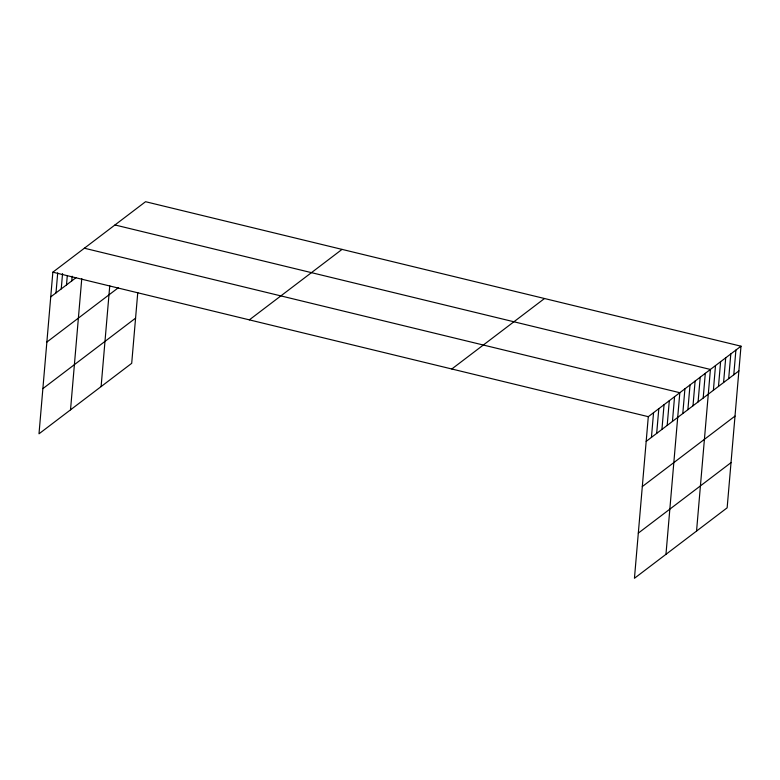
<?xml version="1.0" encoding="UTF-8"?>
<svg xmlns="http://www.w3.org/2000/svg" width="780" height="780" viewBox="0 0 780 780"><rect width="100%" height="100%" fill="white"/><g stroke="black" fill="none" stroke-linecap="round" stroke-linejoin="round"><path stroke-width="1.17" d="M741 346.193L648.297 416.676L634.442 578.292L727.145 507.819L741 346.193L145.558 201.708L52.855 272.181L39 433.807L131.703 363.324L137.768 292.549M55.994 292.9L57.71 272.893M61.24 288.902L62.556 273.604M66.495 284.915L67.304 275.496M71.75 280.917L72.15 276.208M70.522 409.841L81.773 278.577M101.108 386.587L109.746 285.821M651.437 437.385L653.552 412.678M656.682 433.397L658.808 408.681M661.937 429.4L664.053 404.693M667.192 425.412L669.308 400.696M672.448 421.415L674.563 396.708M665.964 554.336L679.819 392.71L84.377 248.216M682.792 413.546L684.918 388.83M687.892 409.666L690.017 384.959M692.991 405.795L695.117 381.079M698.09 401.915L700.216 377.208M703.19 398.044L705.305 373.327M696.55 531.073L710.404 369.457L114.962 224.962M713.388 390.293L715.504 365.576M718.487 386.412L720.603 361.706M723.587 382.531L725.702 357.825M728.686 378.661L730.801 353.944M733.785 374.78L735.901 350.074M50.739 296.887L76.128 277.592M46.868 342.069L118.326 287.752M42.871 388.625L135.574 318.142M249.356 319.858L342.049 249.386M451.805 368.989L544.508 298.516M646.181 441.382L738.884 370.909M642.31 486.564L735.004 416.091M638.313 533.111L731.016 462.637M52.855 272.181L648.297 416.676"/></g></svg>
